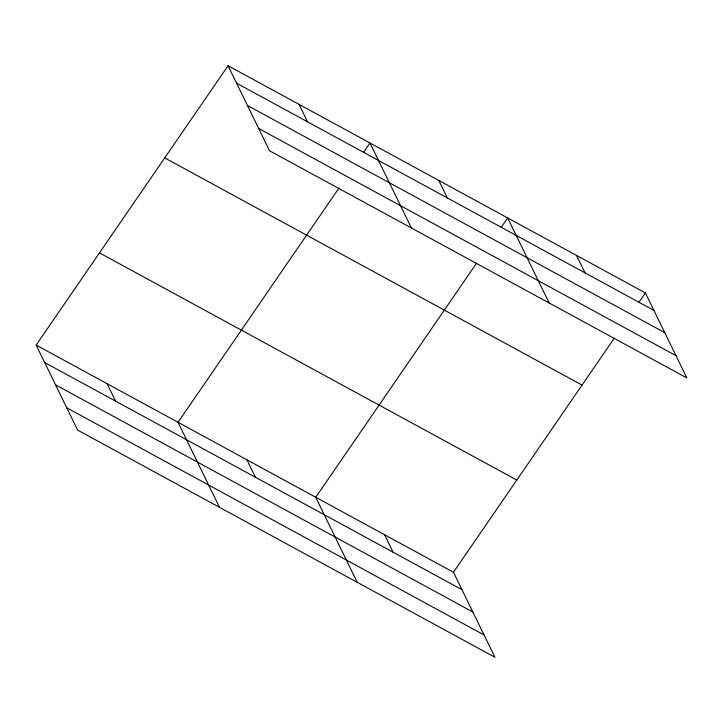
<?xml version="1.0" encoding="UTF-8"?>
<svg xmlns="http://www.w3.org/2000/svg" width="723" height="723" viewBox="0 0 723 723"><rect width="100%" height="100%" fill="white"/><g stroke="black" fill="none" stroke-linecap="round" stroke-linejoin="round"><path stroke-width="1.08" d="M36.15 345.061L453.457 572.245L494.93 657.27L77.623 430.086L36.15 345.061L228.07 65.73L645.377 292.914L686.85 377.939L269.543 150.755L228.07 65.73M338.924 188.143L178.039 422.304L219.503 507.329M363.624 152.192L369.959 142.973L411.423 227.998M476.638 263.109L315.743 497.27L357.216 582.295M501.337 227.167L507.673 217.948L549.137 302.973M453.457 572.245L614.351 338.084M639.051 302.133L645.377 292.914M236.593 83.199L653.899 310.384M247.465 105.495L664.771 332.679M258.671 128.468L675.978 355.644M164.736 157.912L582.051 385.097M99.485 252.887L516.791 480.063M44.672 362.53L461.979 589.706M55.544 384.826L472.851 612.001M66.742 407.79L484.058 634.975M576.529 255.427L585.043 272.896M438.816 180.461L447.329 197.93M299.015 104.356L307.537 121.826M384.6 534.758L393.122 552.227M246.895 459.792L255.409 477.252M107.094 383.678L115.608 401.148"/></g></svg>
